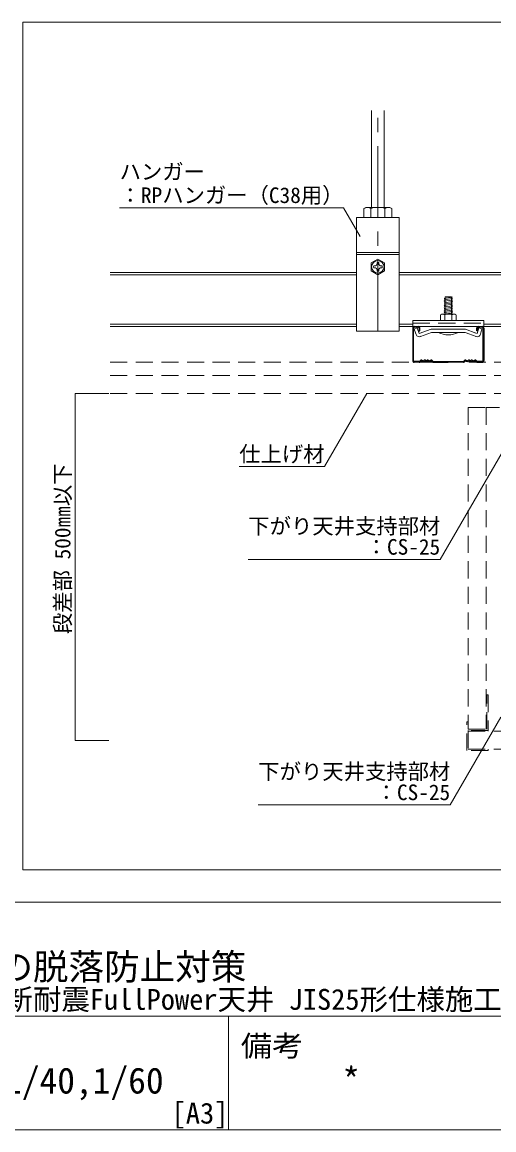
# Model space of a CAD drawing. Units: millimetres on the paper, enlarged 40 times, with parts at other scales. Extents: x -7800 to 7800, y -5578 to 5485.
# Drawn here: x 4570 to 5896, y -5515 to -2400 of the extents above; entities that cross this region are included whole.
import ezdxf
from ezdxf.enums import TextEntityAlignment as Align

# ---------------------------------------------------------------- set-up
doc = ezdxf.new("R2010")
doc.units = ezdxf.units.MM
doc.header["$LTSCALE"] = 40
doc.linetypes.add('CHAIN1', pattern=[8, 5, -1, 1, -1])
doc.linetypes.add('DASHED1', pattern=[1.8, 1.2, -0.6])
for name, color, linetype, lineweight in [('7-0_中心線', 4, 'CHAIN1', 9), ('7-1_吊り材', 7, 'Continuous', 18), ('7-2_野縁受け', 3, 'Continuous', 18), ('7-3_野縁', 2, 'Continuous', 25), ('7-5_寸法', 7, 'Continuous', 9), ('7-6_文字', 7, 'Continuous', 18), ('7-A_クリップ', 7, 'Continuous', 18), ('7-B_ビス', 3, 'Continuous', 18), ('7-C_パネル', 7, 'DASHED1', 18), ('7-D', 4, 'DASHED1', 9), ('F-2_太線１', 3, 'Continuous', 18), ('F-6_文字', 7, 'Continuous', 18)]:
    doc.layers.add(name, color=color, linetype=linetype, lineweight=lineweight)
doc.styles.add('ＭＳ ゴシック', font='')
doc.styles.get('ＭＳ ゴシック').set_extended_font_data('MS Gothic')

msp = doc.modelspace()

# ---------------------------------------------------------------- linework, layer by layer
at = {"layer": '7-0_中心線'}
msp.add_line((5570.14, -3268.67), (5570.14, -2648.5), dxfattribs=at)
at = {"layer": '7-1_吊り材'}
for p, q in [((5552.14, -2920.67), (5552.14, -2648.5)), ((5588.14, -2920.67), (5588.14, -2648.5)), ((5536.19, -2920.67), (5530.94, -2923.7)), ((5530.94, -2948.67), (5530.94, -2923.7)), ((5536.19, -2920.67), (5604.08, -2920.67)), ((5550.54, -2948.67), (5550.54, -2923.7)), ((5589.74, -2948.67), (5589.74, -2923.7)), ((5604.08, -2920.67), (5609.34, -2923.7)), ((5609.34, -2948.67), (5609.34, -2923.7)), ((5530.94, -2948.67), (5609.34, -2948.67)), ((5630.14, -2948.67), (5630.14, -3268.67)), ((5510.14, -3047.87), (5630.14, -3047.87)), ((5510.14, -3053.4), (5630.14, -3053.4)), ((5630.14, -3268.67), (5510.14, -3268.67))]:
    msp.add_line(p, q, dxfattribs=at)
msp.add_lwpolyline([(5510.14, -3268.67), (5510.14, -2948.67), (5630.14, -2948.67)], dxfattribs=at)
for centre, radius, start, end in [((5543.75, -2947.75), 27.25, 96.34294, 118.04132), ((5540.07, -2940.17), 19.52, 57.57118, 88.04459), ((5570.14, -2985.53), 64.86, 72.41205, 107.58797), ((5600.2, -2940.17), 19.52, 91.95543, 122.42883), ((5596.53, -2947.75), 27.25, 61.95869, 83.65707)]:
    msp.add_arc(centre, radius, start, end, dxfattribs=at)
at = {"layer": '7-2_野縁受け'}
for p, q in [((4817.34, -3103.87), (5510.14, -3103.87)), ((4817.34, -3110.27), (5510.14, -3110.27)), ((5630.14, -3103.87), (6158.12, -3103.87)), ((5630.14, -3110.27), (6158.12, -3110.27)), ((4817.34, -3249.47), (5510.14, -3249.47)), ((4817.34, -3255.87), (5510.14, -3255.87)), ((4817.34, -3255.87), (4822.14, -3255.87)), ((5630.14, -3249.47), (5667.97, -3249.47)), ((5630.14, -3255.87), (5667.98, -3255.87)), ((5867.97, -3249.47), (6158.12, -3249.47)), ((5867.98, -3255.87), (6158.12, -3255.87))]:
    msp.add_line(p, q, dxfattribs=at)
at = {"layer": '7-3_野縁'}
for p, q in [((5667.98, -3259.87), (5667.98, -3351.69)), ((5669.98, -3351.87), (5669.98, -3259.87)), ((5671.98, -3255.87), (5683.98, -3255.87)), ((5683.98, -3257.87), (5671.98, -3257.87)), ((5685.98, -3259.87), (5685.98, -3267.87)), ((5685.98, -3267.87), (5687.98, -3267.87)), ((5687.98, -3267.87), (5687.98, -3259.87)), ((5847.98, -3267.87), (5847.98, -3259.87)), ((5849.98, -3267.87), (5847.98, -3267.87)), ((5849.98, -3259.87), (5849.98, -3267.87)), ((5851.98, -3255.87), (5863.98, -3255.87)), ((5863.98, -3257.87), (5851.98, -3257.87)), ((5865.98, -3351.87), (5865.98, -3259.87)), ((5867.98, -3259.87), (5867.98, -3351.69)), ((5671.98, -3353.87), (5686.35, -3353.87)), ((5686.35, -3353.87), (5672.01, -3353.87)), ((5686.35, -3355.87), (5672.01, -3355.87)), ((5686.35, -3355.87), (5672.01, -3355.87)), ((5690.59, -3350.45), (5687.76, -3353.28)), ((5687.76, -3353.28), (5690.59, -3350.45)), ((5692.01, -3351.87), (5689.18, -3354.7)), ((5692.01, -3351.87), (5689.18, -3354.7)), ((5720.01, -3351.87), (5722.83, -3354.7)), ((5721.42, -3350.45), (5724.25, -3353.28)), ((5725.6, -3355.87), (5767.95, -3355.87)), ((5725.66, -3353.87), (5810.35, -3353.87)), ((5810.29, -3355.87), (5767.95, -3355.87)), ((5814.59, -3350.45), (5811.77, -3353.28)), ((5816.01, -3351.87), (5813.18, -3354.7)), ((5844.01, -3351.87), (5846.84, -3354.7)), ((5844.01, -3351.87), (5846.84, -3354.7)), ((5845.42, -3350.45), (5848.25, -3353.28)), ((5848.25, -3353.28), (5845.42, -3350.45)), ((5849.66, -3353.87), (5864.01, -3353.87)), ((5863.98, -3353.87), (5849.66, -3353.87)), ((5849.66, -3355.87), (5864.01, -3355.87)), ((5849.66, -3355.87), (5864.01, -3355.87))]:
    msp.add_line(p, q, dxfattribs=at)
for centre, radius, start, end in [((5671.98, -3259.87), 4, 90.00299, 180.00299), ((5671.98, -3259.87), 2, 90, 180), ((5683.98, -3259.87), 4, 0.00299, 90.00299), ((5683.98, -3259.87), 2, 0.00699, 90), ((5851.98, -3259.87), 4, 89.99699, 179.99699), ((5851.98, -3259.87), 2, 90, 180), ((5863.98, -3259.87), 4, 359.99699, 89.99699), ((5863.98, -3259.87), 2, 0, 90), ((5671.97, -3351.87), 4, 177.476, 270), ((5671.97, -3351.87), 4, 177.476, 270), ((5671.98, -3351.87), 2, 180, 270), ((5686.35, -3351.87), 2, 270, 314.99998), ((5686.35, -3351.87), 2, 269.99998, 314.99998), ((5686.35, -3351.87), 4, 270, 315), ((5686.35, -3351.87), 4, 270, 314.99998), ((5692.01, -3351.87), 2, 46.39717, 135), ((5697.01, -3346.62), 7.25, 226.39717, 313.60281), ((5697.01, -3346.62), 5.25, 226.39717, 313.60281), ((5702.01, -3351.87), 2, 36.86989, 133.60281), ((5706.01, -3348.87), 5, 216.86989, 323.1301), ((5706.01, -3348.87), 3, 216.86989, 323.1301), ((5710.01, -3351.87), 2, 46.39717, 143.1301), ((5710.01, -3351.87), 2, 36.86989, 143.1301), ((5715.01, -3346.62), 7.25, 226.39717, 313.60281), ((5715.01, -3346.62), 5.25, 226.39717, 313.60281), ((5720.01, -3351.87), 2, 44.99998, 133.60281), ((5725.66, -3351.87), 4, 225, 270), ((5725.66, -3351.87), 2, 225, 270), ((5810.35, -3351.87), 2, 270, 315), ((5810.35, -3351.87), 4, 270, 315), ((5816.01, -3351.87), 2, 46.39719, 135.00002), ((5821.01, -3346.62), 7.25, 226.39719, 313.60283), ((5821.01, -3346.62), 5.25, 226.39719, 313.60283), ((5826.01, -3351.87), 2, 36.8699, 143.13011), ((5826.01, -3351.87), 2, 36.8699, 133.60283), ((5830.01, -3348.87), 5, 216.8699, 323.13011), ((5830.01, -3348.87), 3, 216.8699, 323.13011), ((5834.01, -3351.87), 2, 46.39719, 143.13011), ((5839.01, -3346.62), 7.25, 226.39719, 313.60283), ((5839.01, -3346.62), 5.25, 226.39719, 313.60283), ((5844.01, -3351.87), 2, 45, 133.60283), ((5849.66, -3351.87), 4, 225, 270), ((5849.66, -3351.87), 4, 225.00002, 270), ((5849.66, -3351.87), 2, 225.00002, 270), ((5849.66, -3351.87), 2, 225, 270), ((5863.98, -3351.87), 4, 270, 2.524), ((5863.98, -3351.87), 4, 269.99997, 2.524), ((5863.98, -3351.87), 2, 270, 0)]:
    msp.add_arc(centre, radius, start, end, dxfattribs=at)
at = {"layer": '7-5_寸法', "color": 4}
for p, q in [((4718.58, -3443.87), (4813.76, -3443.87)), ((4718.58, -3443.87), (4718.58, -4419.87)), ((4718.58, -4419.87), (4813.76, -4419.87))]:
    msp.add_line(p, q, dxfattribs=at)
at = {"layer": '7-6_文字'}
for p, q in [((5473.69, -2921.59), (4843.69, -2921.59)), ((5473.69, -2921.59), (5520.23, -3002.19)), ((5420.02, -3649.4), (5538.68, -3443.87)), ((5919.17, -3610), (5745.62, -3910.61)), ((5180.02, -3649.4), (5420.02, -3649.4)), ((5745.62, -3910.61), (5205.62, -3910.61)), ((5915.9, -4354.47), (5773.67, -4600.81)), ((5773.67, -4600.81), (5233.67, -4600.81))]:
    msp.add_line(p, q, dxfattribs=at)
at = {"layer": '7-A_クリップ'}
for p, q in [((5667.98, -3238.67), (5667.98, -3255.87)), ((5667.98, -3238.67), (5867.98, -3238.67)), ((5867.98, -3255.87), (5867.98, -3238.67)), ((5667.98, -3255.87), (5867.98, -3255.87)), ((5680.81, -3259.82), (5672.17, -3262.97)), ((5680.81, -3259.82), (5672.17, -3262.97)), ((5677.76, -3278.35), (5672.17, -3262.97)), ((5676.94, -3276.1), (5672.17, -3262.97)), ((5679.85, -3255.79), (5673.85, -3255.79)), ((5686.55, -3275.6), (5680.81, -3259.82)), ((5686.55, -3275.6), (5680.81, -3259.82)), ((5720.01, -3263.43), (5686.55, -3275.6)), ((5720.01, -3263.43), (5767.98, -3263.43)), ((5815.95, -3263.43), (5767.98, -3263.43)), ((5815.95, -3263.43), (5767.98, -3263.43)), ((5815.95, -3263.43), (5767.98, -3263.43)), ((5815.95, -3263.43), (5845.56, -3274.2)), ((5849.4, -3275.6), (5853.75, -3259.38)), ((5853.75, -3259.38), (5862.63, -3261.77)), ((5858.4, -3277.58), (5862.63, -3261.77)), ((5689.63, -3283.83), (5720.41, -3272.63)), ((5723.13, -3272.63), (5720.41, -3272.63)), ((5767.98, -3272.63), (5723.13, -3272.63)), ((5767.98, -3272.63), (5812.83, -3272.63)), ((5767.98, -3272.63), (5806.9, -3272.63)), ((5767.98, -3272.63), (5804.55, -3272.63)), ((5805.93, -3272.63), (5812.83, -3272.63)), ((5807.89, -3272.63), (5815.54, -3272.63)), ((5828.52, -3277.35), (5815.54, -3272.63)), ((5846.33, -3283.83), (5825.55, -3276.27)), ((5844.38, -3273.78), (5849.4, -3275.6))]:
    msp.add_line(p, q, dxfattribs=at)
at = {"layer": '7-A_クリップ', "linetype": 'DASHED1'}
msp.add_line((5667.98, -3246.67), (5867.98, -3246.67), dxfattribs=at)
at = {"layer": '7-A_クリップ', "color": 4, "lineweight": 9}
msp.add_line((5810.22, -3272.63), (5803.5, -3272.63), dxfattribs=at)
at = {"layer": '7-A_クリップ'}
for centre, start, end in [((5686.41, -3275.21), 200, 300), ((5849.51, -3275.19), 245, 345)]:
    msp.add_arc(centre, 9.2, start, end, dxfattribs=at)
at = {"layer": '7-B_ビス'}
for p, q in [((5569.94, -3065.87), (5550.89, -3076.87)), ((5550.89, -3076.87), (5550.89, -3098.87)), ((5567.54, -3076.11), (5567.54, -3078.33)), ((5569.94, -3065.87), (5589, -3076.87)), ((5572.34, -3076.11), (5572.34, -3078.33)), ((5572.34, -3076.11), (5572.34, -3079.37)), ((5589, -3076.87), (5589, -3098.87)), ((5569.94, -3109.87), (5550.89, -3098.87)), ((5558.19, -3085.47), (5560.54, -3085.47)), ((5558.19, -3090.27), (5560.54, -3090.27)), ((5567.54, -3099.62), (5567.54, -3097.4)), ((5569.94, -3109.87), (5589, -3098.87)), ((5572.34, -3099.62), (5572.34, -3096.36)), ((5572.34, -3099.62), (5572.34, -3097.4)), ((5581.7, -3085.47), (5579.35, -3085.47)), ((5581.7, -3090.27), (5579.35, -3090.27)), ((5779.98, -3177.25), (5755.98, -3180.63)), ((5758.98, -3172.63), (5776.98, -3172.63)), ((5758.98, -3220.67), (5758.98, -3172.63)), ((5779.98, -3173.25), (5776.98, -3172.63)), ((5776.98, -3220.67), (5776.98, -3172.74)), ((5779.98, -3177.25), (5776.98, -3175.67)), ((5755.98, -3180.63), (5758.98, -3182.2)), ((5779.98, -3181.25), (5755.98, -3184.63)), ((5755.98, -3184.63), (5758.98, -3186.2)), ((5779.98, -3185.25), (5755.98, -3188.63)), ((5755.98, -3188.63), (5758.98, -3190.2)), ((5779.98, -3189.25), (5755.98, -3192.63)), ((5755.98, -3192.63), (5758.98, -3194.2)), ((5779.98, -3193.25), (5755.98, -3196.63)), ((5755.98, -3196.63), (5758.98, -3198.2)), ((5779.98, -3197.25), (5755.98, -3200.63)), ((5755.98, -3200.63), (5758.98, -3202.2)), ((5779.98, -3201.25), (5755.98, -3204.63)), ((5755.98, -3204.63), (5758.98, -3206.2)), ((5779.98, -3205.25), (5755.98, -3208.63)), ((5779.98, -3181.25), (5776.98, -3179.67)), ((5779.98, -3185.25), (5776.98, -3183.67)), ((5779.98, -3189.25), (5776.98, -3187.67)), ((5779.98, -3193.25), (5776.98, -3191.67)), ((5779.98, -3197.25), (5776.98, -3195.67)), ((5779.98, -3201.25), (5776.98, -3199.67)), ((5779.98, -3205.25), (5776.98, -3203.67)), ((5779.98, -3209.25), (5776.98, -3207.67)), ((5745.98, -3224.67), (5745.98, -3238.67)), ((5745.98, -3238.67), (5789.98, -3238.67)), ((5748.65, -3221.33), (5746.77, -3222.27)), ((5748.65, -3221.33), (5746.77, -3222.27)), ((5749.98, -3220.67), (5785.98, -3220.67)), ((5751.41, -3221.03), (5757.98, -3222.67)), ((5751.41, -3221.03), (5757.98, -3222.67)), ((5755.98, -3208.63), (5758.98, -3210.2)), ((5779.98, -3209.25), (5755.98, -3212.63)), ((5755.98, -3212.63), (5758.98, -3214.2)), ((5779.98, -3213.25), (5755.98, -3216.63)), ((5755.98, -3216.63), (5758.98, -3218.2)), ((5755.98, -3216.63), (5758.98, -3218.2)), ((5779.98, -3217.25), (5755.98, -3220.63)), ((5779.98, -3217.25), (5755.98, -3220.63)), ((5757.98, -3222.67), (5757.98, -3222.73)), ((5757.98, -3222.73), (5757.98, -3238.67)), ((5776.86, -3222.24), (5777.98, -3222.64)), ((5776.86, -3222.24), (5777.98, -3222.64)), ((5779.98, -3213.25), (5776.98, -3211.67)), ((5779.98, -3217.25), (5776.98, -3215.67)), ((5779.98, -3217.25), (5776.98, -3215.67)), ((5778.86, -3220.67), (5776.98, -3219.67)), ((5778.86, -3220.67), (5776.98, -3219.67)), ((5784.56, -3221.02), (5777.98, -3222.64)), ((5784.56, -3221.02), (5777.98, -3222.64)), ((5777.98, -3222.64), (5777.98, -3238.67)), ((5787.29, -3221.31), (5789.15, -3222.23)), ((5787.29, -3221.31), (5789.15, -3222.23)), ((5789.98, -3224.67), (5789.98, -3238.67)), ((5795.98, -3272.63), (5739.98, -3272.63))]:
    msp.add_line(p, q, dxfattribs=at)
msp.add_lwpolyline([(5779.98, -3173.25), (5755.98, -3176.63), (5758.98, -3178.2)], dxfattribs=at)
msp.add_circle((5569.94, -3087.87), 17.6, dxfattribs=at)
for centre, radius, start, end in [((5561.17, -3079.08), 6.42, 264.363, 6.67345), ((5569.94, -3087.87), 12, 78.46304, 101.53696), ((5578.72, -3079.08), 6.42, 173.32655, 275.637), ((5569.94, -3087.87), 12, 168.46304, 191.51331), ((5561.17, -3096.65), 6.42, 353.32655, 95.637), ((5569.94, -3087.87), 12, 258.46304, 281.53696), ((5578.72, -3096.65), 6.42, 84.363, 186.67345), ((5569.94, -3087.87), 12, 348.48669, 11.53696), ((5749.98, -3224.67), 4, 90, 180), ((5750.44, -3224.91), 4, 75.94201, 116.60205), ((5750.44, -3224.91), 4, 75.94201, 116.60205), ((5767.98, -3246.67), 26, 70.01815, 112.61985), ((5767.98, -3246.67), 26, 70.01815, 112.61985), ((5785.52, -3224.9), 4, 63.73468, 103.86023), ((5785.52, -3224.9), 4, 63.73468, 103.86023), ((5785.98, -3224.67), 4, 0, 90), ((5767.98, -3216.63), 62.61, 243.43494, 296.56505)]:
    msp.add_arc(centre, radius, start, end, dxfattribs=at)
at = {"layer": '7-C_パネル'}
for p, q in [((4817.34, -3393.87), (6127.62, -3393.87)), ((4817.34, -3443.87), (6127.62, -3443.87)), ((5824.14, -3483.87), (5824.14, -4367.87)), ((5874.14, -3483.87), (5874.14, -4387.87)), ((5824.14, -4393.87), (7278.12, -4393.87)), ((5824.14, -4443.87), (7278.12, -4443.87))]:
    msp.add_line(p, q, dxfattribs=at)
for points in [[(4817.34, -3355.87), (6127.62, -3355.87), (6127.62, -3443.87)], [(5824.14, -3483.87), (5874.14, -3483.87), (5912.14, -3483.87)]]:
    msp.add_lwpolyline(points, dxfattribs=at)
at = {"layer": '7-D', "color": 7, "lineweight": 18}
for p, q in [((5820.14, -4367.87), (5824.14, -4367.87)), ((5820.14, -4447.87), (5820.14, -4367.87)), ((5824.14, -4367.87), (5824.14, -4387.87)), ((5824.14, -4387.87), (5876.14, -4387.87)), ((5824.14, -4387.87), (5874.14, -4387.87)), ((5824.14, -4391.87), (5824.14, -4443.87)), ((5880.14, -4391.87), (5824.14, -4391.87)), ((5824.14, -4393.87), (5824.14, -4443.87)), ((5880.14, -4447.87), (5820.14, -4447.87)), ((5824.14, -4443.87), (5880.14, -4443.87)), ((5880.14, -4443.87), (5880.14, -4447.87))]:
    msp.add_line(p, q, dxfattribs=at)
msp.add_lwpolyline([(5876.14, -4387.87), (5876.14, -4291.87), (5880.14, -4291.87), (5880.14, -4393.87)], dxfattribs=at)
at = {"layer": 'F-2_太線１'}
for p, q in [((4571.89, -2399.73), (4571.89, -4783.77)), ((4571.89, -2399.73), (7638.17, -2399.73)), ((4571.89, -4783.77), (7638.17, -4783.77)), ((-7800, -4874.85), (7800, -4874.85)), ((-7800, -5514.85), (7800, -5514.85))]:
    msp.add_line(p, q, dxfattribs=at)
at = {"layer": 'F-2_太線１', "color": 7}
for p, q in [((1300, -5194.85), (7800, -5194.85)), ((5150, -5194.85), (5150, -5514.85))]:
    msp.add_line(p, q, dxfattribs=at)

# ---------------------------------------------------------------- texts
at = {"layer": '7-5_寸法', "style": 'ＭＳ ゴシック'}
msp.add_text('段差部 500㎜以下', height=43.99, rotation=90, dxfattribs=at).set_placement((4718.58, -4120.58), align=Align.BOTTOM_LEFT)
at = {"layer": '7-6_文字', "style": 'ＭＳ ゴシック'}
for s, p in [('ハンガー', (4843.69, -2855.41)), ('：RPハンガー（C38用）', (4843.69, -2921.59)), ('仕上げ材', (5180.02, -3649.4)), ('下がり天井支持部材', (5205.62, -3851.95)), ('：CS-25', (5535.62, -3910.61)), ('下がり天井支持部材', (5233.67, -4542.15)), ('：CS-25', (5563.67, -4600.81))]:
    msp.add_text(s, height=43.99, dxfattribs=at).set_placement(p, align=Align.BOTTOM_LEFT)
at = {"layer": 'F-6_文字', "color": 4, "style": 'ＭＳ ゴシック'}
for s, height, p in [('吊り天井の脱落防止対策', 73.31, (4100, -5114.85)), ('新耐震FullPower天井 JIS25形仕様施工標準図', 58.65, (4520, -5194.85)), ('1/10,1/30,1/40,1/60', 73.31, (4020, -5434.85)), ('*', 73.31, (5470, -5434.85)), ('[A3]', 58.65, (4990, -5514.85))]:
    msp.add_text(s, height=height, dxfattribs=at).set_placement(p, align=Align.BOTTOM_LEFT)
at = {"layer": 'F-6_文字', "color": 4, "style": 'ＭＳ ゴシック', "width": 1.1}
msp.add_text('備考', height=58.65, dxfattribs=at).set_placement((5184.51, -5325.55), align=Align.BOTTOM_LEFT)

doc.saveas('drawing.dxf')
